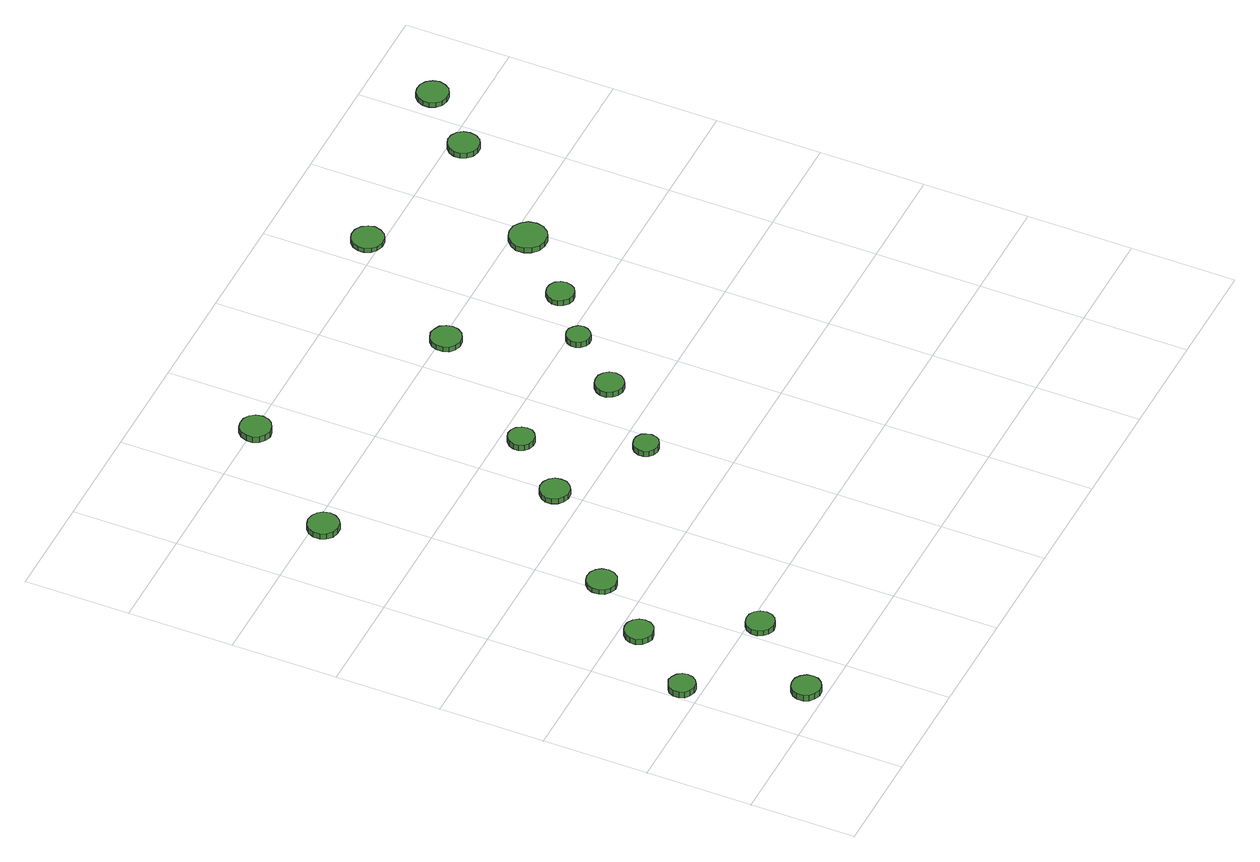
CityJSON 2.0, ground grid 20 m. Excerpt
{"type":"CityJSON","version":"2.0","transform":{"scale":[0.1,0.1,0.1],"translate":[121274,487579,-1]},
"CityObjects":{
"tree1":{"type":"SolitaryVegetationObject","attributes":{"function":"something"},"geometry":[{"type":"MultiSurface","lod":"1","boundaries":[[[0,1,2,3,4,5,6,7,8,9,10,11,12,13,14]],[[15,16,17,18,19,20,21,22,23,24,25,26,27,28,29]],[[0,29,28,1]],[[1,28,27,2]],[[2,27,26,3]],[[3,26,25,4]],[[4,25,24,5]],[[5,24,23,6]],[[6,23,22,7]],[[7,22,21,8]],[[8,21,20,9]],[[9,20,19,10]],[[10,19,18,11]],[[11,18,17,12]],[[12,17,16,13]],[[13,16,15,14]],[[14,15,29,0]]]}]},
"tree2":{"type":"SolitaryVegetationObject","attributes":{"function":"something"},"geometry":[{"type":"MultiSurface","lod":"1","boundaries":[[[30,31,32,33,34,35,36,37,38,39,40,41,42,43,44]],[[45,46,47,48,49,50,51,52,53,54,55,56,57,58,59]],[[30,59,58,31]],[[31,58,57,32]],[[32,57,56,33]],[[33,56,55,34]],[[34,55,54,35]],[[35,54,53,36]],[[36,53,52,37]],[[37,52,51,38]],[[38,51,50,39]],[[39,50,49,40]],[[40,49,48,41]],[[41,48,47,42]],[[42,47,46,43]],[[43,46,45,44]],[[44,45,59,30]]]}]},
"tree3":{"type":"SolitaryVegetationObject","attributes":{"function":"something"},"geometry":[{"type":"MultiSurface","lod":"1","boundaries":[[[60,61,62,63,64,65,66,67,68,69,70,71,72,73,74]],[[75,76,77,78,79,80,81,82,83,84,85,86,87,88,89]],[[60,89,88,61]],[[61,88,87,62]],[[62,87,86,63]],[[63,86,85,64]],[[64,85,84,65]],[[65,84,83,66]],[[66,83,82,67]],[[67,82,81,68]],[[68,81,80,69]],[[69,80,79,70]],[[70,79,78,71]],[[71,78,77,72]],[[72,77,76,73]],[[73,76,75,74]],[[74,75,89,60]]]}]},
"tree4":{"type":"SolitaryVegetationObject","attributes":{"function":"something"},"geometry":[{"type":"MultiSurface","lod":"1","boundaries":[[[90,91,92,93,94,95,96,97,98,99,100,101,102,103,104]],[[105,106,107,108,109,110,111,112,113,114,115,116,117,118,119]],[[90,119,118,91]],[[91,118,117,92]],[[92,117,116,93]],[[93,116,115,94]],[[94,115,114,95]],[[95,114,113,96]],[[96,113,112,97]],[[97,112,111,98]],[[98,111,110,99]],[[99,110,109,100]],[[100,109,108,101]],[[101,108,107,102]],[[102,107,106,103]],[[103,106,105,104]],[[104,105,119,90]]]}]},
"tree5":{"type":"SolitaryVegetationObject","attributes":{"function":"something"},"geometry":[{"type":"MultiSurface","lod":"1","boundaries":[[[120,121,122,123,124,125,126,127,128,129,130,131,132,133,134]],[[135,136,137,138,139,140,141,142,143,144,145,146,147,148,149]],[[120,149,148,121]],[[121,148,147,122]],[[122,147,146,123]],[[123,146,145,124]],[[124,145,144,125]],[[125,144,143,126]],[[126,143,142,127]],[[127,142,141,128]],[[128,141,140,129]],[[129,140,139,130]],[[130,139,138,131]],[[131,138,137,132]],[[132,137,136,133]],[[133,136,135,134]],[[134,135,149,120]]]}]},
"tree6":{"type":"SolitaryVegetationObject","attributes":{"function":"something"},"geometry":[{"type":"MultiSurface","lod":"1","boundaries":[[[150,151,152,153,154,155,156,157,158,159,160,161,162,163,164]],[[165,166,167,168,169,170,171,172,173,174,175,176,177,178,179]],[[150,179,178,151]],[[151,178,177,152]],[[152,177,176,153]],[[153,176,175,154]],[[154,175,174,155]],[[155,174,173,156]],[[156,173,172,157]],[[157,172,171,158]],[[158,171,170,159]],[[159,170,169,160]],[[160,169,168,161]],[[161,168,167,162]],[[162,167,166,163]],[[163,166,165,164]],[[164,165,179,150]]]}]},
"tree7":{"type":"SolitaryVegetationObject","attributes":{"function":"something"},"geometry":[{"type":"MultiSurface","lod":"1","boundaries":[[[180,181,182,183,184,185,186,187,188,189,190,191,192,193,194]],[[195,196,197,198,199,200,201,202,203,204,205,206,207,208,209]],[[180,209,208,181]],[[181,208,207,182]],[[182,207,206,183]],[[183,206,205,184]],[[184,205,204,185]],[[185,204,203,186]],[[186,203,202,187]],[[187,202,201,188]],[[188,201,200,189]],[[189,200,199,190]],[[190,199,198,191]],[[191,198,197,192]],[[192,197,196,193]],[[193,196,195,194]],[[194,195,209,180]]]}]},
"tree8":{"type":"SolitaryVegetationObject","attributes":{"function":"something"},"geometry":[{"type":"MultiSurface","lod":"1","boundaries":[[[210,211,212,213,214,215,216,217,218,219,220,221,222,223,224]],[[225,226,227,228,229,230,231,232,233,234,235,236,237,238,239]],[[210,239,238,211]],[[211,238,237,212]],[[212,237,236,213]],[[213,236,235,214]],[[214,235,234,215]],[[215,234,233,216]],[[216,233,232,217]],[[217,232,231,218]],[[218,231,230,219]],[[219,230,229,220]],[[220,229,228,221]],[[221,228,227,222]],[[222,227,226,223]],[[223,226,225,224]],[[224,225,239,210]]]}]},
"tree9":{"type":"SolitaryVegetationObject","attributes":{"function":"something"},"geometry":[{"type":"MultiSurface","lod":"1","boundaries":[[[240,241,242,243,244,245,246,247,248,249,250,251,252,253,254]],[[255,256,257,258,259,260,261,262,263,264,265,266,267,268,269]],[[240,269,268,241]],[[241,268,267,242]],[[242,267,266,243]],[[243,266,265,244]],[[244,265,264,245]],[[245,264,263,246]],[[246,263,262,247]],[[247,262,261,248]],[[248,261,260,249]],[[249,260,259,250]],[[250,259,258,251]],[[251,258,257,252]],[[252,257,256,253]],[[253,256,255,254]],[[254,255,269,240]]]}]},
"tree10":{"type":"SolitaryVegetationObject","attributes":{"function":"something"},"geometry":[{"type":"MultiSurface","lod":"1","boundaries":[[[270,271,272,273,274,275,276,277,278,279,280,281,282,283,284]],[[285,286,287,288,289,290,291,292,293,294,295,296,297,298,299]],[[270,299,298,271]],[[271,298,297,272]],[[272,297,296,273]],[[273,296,295,274]],[[274,295,294,275]],[[275,294,293,276]],[[276,293,292,277]],[[277,292,291,278]],[[278,291,290,279]],[[279,290,289,280]],[[280,289,288,281]],[[281,288,287,282]],[[282,287,286,283]],[[283,286,285,284]],[[284,285,299,270]]]}]},
"tree11":{"type":"SolitaryVegetationObject","attributes":{"function":"something"},"geometry":[{"type":"MultiSurface","lod":"1","boundaries":[[[300,301,302,303,304,305,306,307,308,309,310,311,312,313,314]],[[315,316,317,318,319,320,321,322,323,324,325,326,327,328,329]],[[300,329,328,301]],[[301,328,327,302]],[[302,327,326,303]],[[303,326,325,304]],[[304,325,324,305]],[[305,324,323,306]],[[306,323,322,307]],[[307,322,321,308]],[[308,321,320,309]],[[309,320,319,310]],[[310,319,318,311]],[[311,318,317,312]],[[312,317,316,313]],[[313,316,315,314]],[[314,315,329,300]]]}]},
"tree12":{"type":"SolitaryVegetationObject","attributes":{"function":"something"},"geometry":[{"type":"MultiSurface","lod":"1","boundaries":[[[330,331,332,333,334,335,336,337,338,339,340,341,342,343,344]],[[345,346,347,348,349,350,351,352,353,354,355,356,357,358,359]],[[330,359,358,331]],[[331,358,357,332]],[[332,357,356,333]],[[333,356,355,334]],[[334,355,354,335]],[[335,354,353,336]],[[336,353,352,337]],[[337,352,351,338]],[[338,351,350,339]],[[339,350,349,340]],[[340,349,348,341]],[[341,348,347,342]],[[342,347,346,343]],[[343,346,345,344]],[[344,345,359,330]]]}]},
"tree13":{"type":"SolitaryVegetationObject","attributes":{"function":"something"},"geometry":[{"type":"MultiSurface","lod":"1","boundaries":[[[360,361,362,363,364,365,366,367,368,369,370,371,372,373,374]],[[375,376,377,378,379,380,381,382,383,384,385,386,387,388,389]],[[360,389,388,361]],[[361,388,387,362]],[[362,387,386,363]],[[363,386,385,364]],[[364,385,384,365]],[[365,384,383,366]],[[366,383,382,367]],[[367,382,381,368]],[[368,381,380,369]],[[369,380,379,370]],[[370,379,378,371]],[[371,378,377,372]],[[372,377,376,373]],[[373,376,375,374]],[[374,375,389,360]]]}]},
"tree14":{"type":"SolitaryVegetationObject","attributes":{"function":"something"},"geometry":[{"type":"MultiSurface","lod":"1","boundaries":[[[390,391,392,393,394,395,396,397,398,399,400,401,402,403,404]],[[405,406,407,408,409,410,411,412,413,414,415,416,417,418,419]],[[390,419,418,391]],[[391,418,417,392]],[[392,417,416,393]],[[393,416,415,394]],[[394,415,414,395]],[[395,414,413,396]],[[396,413,412,397]],[[397,412,411,398]],[[398,411,410,399]],[[399,410,409,400]],[[400,409,408,401]],[[401,408,407,402]],[[402,407,406,403]],[[403,406,405,404]],[[404,405,419,390]]]}]},
"tree15":{"type":"SolitaryVegetationObject","attributes":{"function":"something"},"geometry":[{"type":"MultiSurface","lod":"1","boundaries":[[[420,421,422,423,424,425,426,427,428,429,430,431,432,433,434]],[[435,436,437,438,439,440,441,442,443,444,445,446,447,448,449]],[[420,449,448,421]],[[421,448,447,422]],[[422,447,446,423]],[[423,446,445,424]],[[424,445,444,425]],[[425,444,443,426]],[[426,443,442,427]],[[427,442,441,428]],[[428,441,440,429]],[[429,440,439,430]],[[430,439,438,431]],[[431,438,437,432]],[[432,437,436,433]],[[433,436,435,434]],[[434,435,449,420]]]}]},
"tree16":{"type":"SolitaryVegetationObject","attributes":{"function":"something"},"geometry":[{"type":"MultiSurface","lod":"1","boundaries":[[[450,451,452,453,454,455,456,457,458,459,460,461,462,463,464]],[[465,466,467,468,469,470,471,472,473,474,475,476,477,478,479]],[[450,479,478,451]],[[451,478,477,452]],[[452,477,476,453]],[[453,476,475,454]],[[454,475,474,455]],[[455,474,473,456]],[[456,473,472,457]],[[457,472,471,458]],[[458,471,470,459]],[[459,470,469,460]],[[460,469,468,461]],[[461,468,467,462]],[[462,467,466,463]],[[463,466,465,464]],[[464,465,479,450]]]}]},
"tree17":{"type":"SolitaryVegetationObject","attributes":{"function":"something"},"geometry":[{"type":"MultiSurface","lod":"1","boundaries":[[[480,481,482,483,484,485,486,487,488,489,490,491,492,493,494]],[[495,496,497,498,499,500,501,502,503,504,505,506,507,508,509]],[[480,509,508,481]],[[481,508,507,482]],[[482,507,506,483]],[[483,506,505,484]],[[484,505,504,485]],[[485,504,503,486]],[[486,503,502,487]],[[487,502,501,488]],[[488,501,500,489]],[[489,500,499,490]],[[490,499,498,491]],[[491,498,497,492]],[[492,497,496,493]],[[493,496,495,494]],[[494,495,509,480]]]}]},
"tree18":{"type":"SolitaryVegetationObject","attributes":{"function":"something"},"geometry":[{"type":"MultiSurface","lod":"1","boundaries":[[[510,511,512,513,514,515,516,517,518,519,520,521,522,523,524]],[[525,526,527,528,529,530,531,532,533,534,535,536,537,538,539]],[[510,539,538,511]],[[511,538,537,512]],[[512,537,536,513]],[[513,536,535,514]],[[514,535,534,515]],[[515,534,533,516]],[[516,533,532,517]],[[517,532,531,518]],[[518,531,530,519]],[[519,530,529,520]],[[520,529,528,521]],[[521,528,527,522]],[[522,527,526,523]],[[523,526,525,524]],[[524,525,539,510]]]}]}
},
"vertices":[
[52,237,19],[50,247,19],[44,255,19],[35,260,19],[25,262,19],[15,258,19],[7,252,19],[3,242,19],[3,232,19],[7,222,19],[15,216,19],[25,212,19],[35,213,19],[44,219,19],[50,227,19],[50,227,6],[44,219,6],[35,213,6],[25,212,6],[15,216,6],[7,222,6],[3,232,6],[3,242,6],[7,252,6],[15,258,6],[25,262,6],[35,260,6],[44,255,6],[50,247,6],[52,237,6],
[140,36,19],[138,47,19],[131,56,19],[121,62,19],[110,63,19],[99,60,19],[91,52,19],[86,42,19],[86,30,19],[91,20,19],[99,13,19],[110,9,19],[121,10,19],[131,16,19],[138,25,19],[138,25,6],[131,16,6],[121,10,6],[110,9,6],[99,13,6],[91,20,6],[86,30,6],[86,42,6],[91,52,6],[99,60,6],[110,63,6],[121,62,6],[131,56,6],[138,47,6],[140,36,6],
[151,364,18],[149,375,18],[142,384,18],[132,390,18],[121,391,18],[111,388,18],[102,380,18],[98,370,18],[98,359,18],[102,348,18],[111,341,18],[121,337,18],[132,339,18],[142,344,18],[149,353,18],[149,353,6],[142,344,6],[132,339,6],[121,337,6],[111,341,6],[102,348,6],[98,359,6],[98,370,6],[102,380,6],[111,388,6],[121,391,6],[132,390,6],[142,384,6],[149,375,6],[151,364,6],
[259,180,18],[257,191,18],[250,200,18],[241,205,18],[230,206,18],[219,203,18],[211,196,18],[206,185,18],[206,174,18],[211,164,18],[219,157,18],[230,153,18],[241,155,18],[250,160,18],[257,169,18],[257,169,7],[250,160,7],[241,155,7],[230,153,7],[219,157,7],[211,164,7],[206,174,7],[206,185,7],[211,196,7],[219,203,7],[230,206,7],[241,205,7],[250,200,7],[257,191,7],[259,180,7],
[244,478,17],[242,490,17],[235,499,17],[225,505,17],[213,506,17],[202,503,17],[193,495,17],[189,484,17],[189,472,17],[193,462,17],[202,454,17],[213,450,17],[225,452,17],[235,457,17],[242,467,17],[242,467,7],[235,457,7],[225,452,7],[213,450,7],[202,454,7],[193,462,7],[189,472,7],[189,484,7],[193,495,7],[202,503,7],[213,506,7],[225,505,7],[235,499,7],[242,490,7],[244,478,7],
[172,982,21],[169,994,21],[162,1003,21],[152,1009,21],[140,1011,21],[128,1007,21],[119,999,21],[114,988,21],[114,976,21],[119,965,21],[128,956,21],[140,953,21],[152,954,21],[162,960,21],[169,970,21],[169,970,9],[162,960,9],[152,954,9],[140,953,9],[128,956,9],[119,965,9],[114,976,9],[114,988,9],[119,999,9],[128,1007,9],[140,1011,9],[152,1009,9],[162,1003,9],[169,994,9],[172,982,9],
[424,652,18],[422,663,18],[415,672,18],[405,678,18],[393,679,18],[383,676,18],[374,668,18],[369,658,18],[369,646,18],[374,635,18],[383,628,18],[393,624,18],[405,625,18],[415,631,18],[422,640,18],[422,640,7],[415,631,7],[405,625,7],[393,624,7],[383,628,7],[374,635,7],[369,646,7],[369,658,7],[374,668,7],[383,676,7],[393,679,7],[405,678,7],[415,672,7],[422,663,7],[424,652,7],
[354,1196,19],[352,1208,19],[345,1218,19],[334,1224,19],[322,1225,19],[311,1222,19],[302,1213,19],[297,1202,19],[297,1190,19],[302,1179,19],[311,1171,19],[322,1167,19],[334,1169,19],[345,1175,19],[352,1184,19],[352,1184,6],[345,1175,6],[334,1169,6],[322,1167,6],[311,1171,6],[302,1179,6],[297,1190,6],[297,1202,6],[302,1213,6],[311,1222,6],[322,1225,6],[334,1224,6],[345,1218,6],[352,1208,6],[354,1196,6],
[519,761,20],[517,771,20],[511,780,20],[502,785,20],[492,786,20],[482,783,20],[475,776,20],[470,766,20],[470,756,20],[475,747,20],[482,740,20],[492,737,20],[502,738,20],[511,743,20],[517,751,20],[517,751,8],[511,743,8],[502,738,8],[492,737,8],[482,740,8],[475,747,8],[470,756,8],[470,766,8],[475,776,8],[482,783,8],[492,786,8],[502,785,8],[511,780,8],[517,771,8],[519,761,8],
[595,556,19],[593,565,19],[588,573,19],[579,578,19],[570,579,19],[560,576,19],[553,570,19],[549,561,19],[549,551,19],[553,542,19],[560,536,19],[570,533,19],[579,534,19],[588,539,19],[593,546,19],[593,546,7],[588,539,7],[579,534,7],[570,533,7],[560,536,7],[553,542,7],[549,551,7],[549,561,7],[553,570,7],[560,576,7],[570,579,7],[579,578,7],[588,573,7],[593,565,7],[595,556,7],
[714,680,20],[712,691,20],[705,700,20],[696,705,20],[685,706,20],[674,703,20],[666,695,20],[661,685,20],[661,674,20],[666,664,20],[674,657,20],[685,653,20],[696,654,20],[705,660,20],[712,669,20],[712,669,8],[705,660,8],[696,654,8],[685,653,8],[674,657,8],[666,664,8],[661,674,8],[661,685,8],[666,695,8],[674,703,8],[685,706,8],[696,705,8],[705,700,8],[712,691,8],[714,680,8],
[705,990,20],[703,1002,20],[696,1012,20],[685,1017,20],[674,1019,20],[662,1015,20],[653,1007,20],[649,996,20],[649,984,20],[653,973,20],[662,966,20],[674,962,20],[685,963,20],[696,969,20],[703,979,20],[703,979,9],[696,969,9],[685,963,9],[674,962,9],[662,966,9],[653,973,9],[649,984,9],[649,996,9],[653,1007,9],[662,1015,9],[674,1019,9],[685,1017,9],[696,1012,9],[703,1002,9],[705,990,9],
[801,782,20],[799,791,20],[793,798,20],[785,803,20],[776,804,20],[768,801,20],[761,795,20],[757,786,20],[757,777,20],[761,769,20],[768,762,20],[776,759,20],[785,760,20],[793,765,20],[799,773,20],[799,773,8],[793,765,8],[785,760,8],[776,759,8],[768,762,8],[761,769,8],[757,777,8],[757,786,8],[761,795,8],[768,801,8],[776,804,8],[785,803,8],[793,798,8],[799,791,8],[801,782,8],
[894,858,19],[892,868,19],[886,877,19],[876,882,19],[866,883,19],[856,880,19],[848,873,19],[843,863,19],[843,852,19],[848,843,19],[856,835,19],[866,832,19],[876,833,19],[886,839,19],[892,847,19],[892,847,8],[886,839,8],[876,833,8],[866,832,8],[856,835,8],[848,843,8],[843,852,8],[843,863,8],[848,873,8],[856,880,8],[866,883,8],[876,882,8],[886,877,8],[892,868,8],[894,858,8],
[887,1224,18],[884,1236,18],[877,1246,18],[866,1253,18],[853,1254,18],[841,1250,18],[832,1242,18],[827,1230,18],[827,1218,18],[832,1206,18],[841,1198,18],[853,1194,18],[866,1195,18],[877,1201,18],[884,1212,18],[884,1212,9],[877,1201,9],[866,1195,9],[853,1194,9],[841,1198,9],[832,1206,9],[827,1218,9],[827,1230,9],[832,1242,9],[841,1250,9],[853,1254,9],[866,1253,9],[877,1246,9],[884,1236,9],[887,1224,9],
[1013,970,19],[1010,985,19],[1001,996,19],[989,1004,19],[974,1005,19],[961,1001,19],[950,991,19],[944,978,19],[944,963,19],[950,950,19],[961,940,19],[974,936,19],[989,937,19],[1001,944,19],[1010,956,19],[1010,956,8],[1001,944,8],[989,937,8],[974,936,8],[961,940,8],[950,950,8],[944,963,8],[944,978,8],[950,991,8],[961,1001,8],[974,1005,8],[989,1004,8],[1001,996,8],[1010,985,8],[1013,970,8],
[1179,1174,19],[1177,1186,19],[1170,1196,19],[1159,1202,19],[1147,1203,19],[1136,1199,19],[1127,1191,19],[1122,1180,19],[1122,1168,19],[1127,1157,19],[1136,1149,19],[1147,1145,19],[1159,1146,19],[1170,1152,19],[1177,1162,19],[1177,1162,8],[1170,1152,8],[1159,1146,8],[1147,1145,8],[1136,1149,8],[1127,1157,8],[1122,1168,8],[1122,1180,8],[1127,1191,8],[1136,1199,8],[1147,1203,8],[1159,1202,8],[1170,1196,8],[1177,1186,8],[1179,1174,8],
[1279,1279,18],[1276,1291,18],[1269,1301,18],[1258,1307,18],[1246,1308,18],[1234,1305,18],[1225,1296,18],[1220,1285,18],[1220,1273,18],[1225,1262,18],[1234,1253,18],[1246,1250,18],[1258,1251,18],[1269,1257,18],[1276,1267,18],[1276,1267,8],[1269,1257,8],[1258,1251,8],[1246,1250,8],[1234,1253,8],[1225,1262,8],[1220,1273,8],[1220,1285,8],[1225,1296,8],[1234,1305,8],[1246,1308,8],[1258,1307,8],[1269,1301,8],[1276,1291,8],[1279,1279,8]
]}
